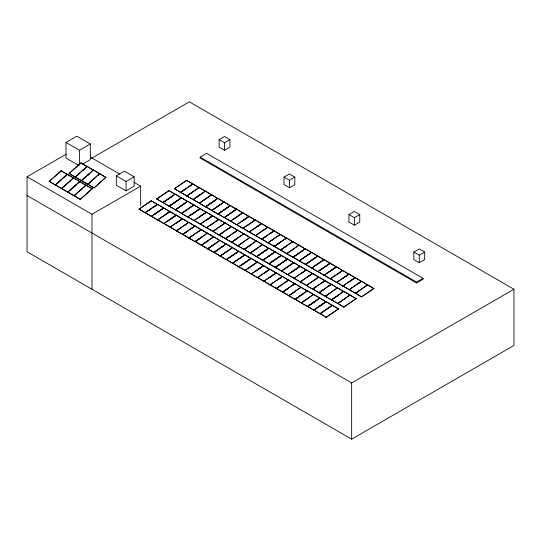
<?xml version="1.0" encoding="UTF-8"?>
<svg xmlns="http://www.w3.org/2000/svg" width="541" height="541" viewBox="0 0 541 541"><rect width="100%" height="100%" fill="white"/><g stroke="black" fill="none" stroke-linecap="round" stroke-linejoin="round"><path stroke-width="0.81" d="M49.184 181.296L55.365 185.022L49.184 181.296L61.086 170.74L73.461 177.888L67.327 174.344L55.425 184.9L61.606 188.626M49.231 181.478L52.991 178.151M54.242 177.035L57.373 174.256M58.631 173.147L61.086 170.74M55.317 184.839L67.219 174.283M58.604 182.31L61.113 180.085M63.622 177.861L65.502 176.197M69.072 173.418L75.26 177.144L69.072 173.418L80.981 162.861L87.162 166.587M69.126 173.6L80.981 162.861M55.425 184.9L61.559 188.444L73.461 177.888M78.506 182.79L79.71 181.492L73.569 177.948L61.667 188.505L67.855 192.231L61.559 188.444M64.223 186.469L66.103 184.799M69.234 182.026L70.486 180.91M75.213 176.961L87.115 166.405M75.321 177.022L81.502 180.748L75.321 177.022L87.223 166.466L93.404 170.192L87.223 166.466M77.87 174.986L79.75 173.316M82.888 170.537L84.768 168.873M67.801 192.048L79.71 181.492M67.909 192.109L74.097 195.835L67.909 192.109L79.818 181.553L85.999 185.279L79.818 181.553M69.735 190.567L70.986 189.451M74.746 186.124L75.997 185.008M69.843 190.628L71.094 189.519M74.854 186.185L76.105 185.069M78.614 182.851L79.865 181.742M81.454 180.566L93.356 170.009M81.563 180.626L87.743 184.353L81.563 180.626L93.465 170.07L105.894 177.401L93.985 187.957L87.804 184.231L99.706 173.675L105.894 177.401M83.382 179.078L85.262 177.414M87.764 175.189L89.644 173.526M83.49 179.145L85.37 177.475M87.872 175.257L89.752 173.587M74.049 195.653L85.951 185.096M74.158 195.714L86.06 185.157L92.193 188.701L80.338 199.44L74.158 195.714L80.338 199.44M74.205 195.896L76.707 193.678M79.216 191.453L81.725 189.235M84.227 187.01L86.06 185.157M87.696 184.17L99.598 173.614M87.852 184.413L90.361 182.195M93.492 179.416L94.743 178.3M97.88 175.527L99.76 173.857M80.291 199.257L92.193 188.701M93.985 187.957L105.84 177.218M139.023 209.069L145.171 212.823L139.023 209.069L151.297 200.745L157.451 204.491M139.037 209.279L151.297 200.745M156.707 198.858L162.861 202.611L156.707 198.858L168.981 190.533L175.135 194.28L168.981 190.533M156.721 199.068L169.002 190.743M174.391 188.647L180.545 192.4L174.391 188.647L186.672 180.322L192.806 183.866L190.094 185.921M174.412 188.856L186.672 180.322M145.157 212.613L157.431 204.288M145.265 212.674L151.412 216.427L145.265 212.674L157.539 204.349L163.673 207.893L154.827 214.114M148.011 211.031L151.419 208.718M152.785 207.798L156.876 205.019M162.841 202.402L175.122 194.077M175.23 194.138L181.377 197.884L169.103 206.216L162.969 202.672L175.23 194.138L187.626 201.489L181.472 197.742L169.211 206.277L175.345 209.82L186.26 202.415M163.544 202.145L173.093 195.673M162.969 202.672L172.518 196.194M180.532 192.19L192.806 183.866M199.156 187.531L205.31 191.277L199.156 187.531L186.787 196.004L180.653 192.461L192.914 183.926L199.068 187.673M181.228 191.933L186.003 188.701M180.653 192.461L186.111 188.762M190.202 185.982L192.914 183.926M151.399 216.217L163.673 207.893M151.507 216.278L157.661 220.031L151.507 216.278L163.781 207.954L169.921 211.497L162.435 216.792M154.936 214.175L163.781 207.954M169.103 206.216L181.363 197.681M169.211 206.277L181.485 197.952M186.787 196.004L199.047 187.47M201.218 194.057L193.036 199.609L186.895 196.065L193.719 191.44M197.81 188.66L199.176 187.741M157.641 219.822L169.921 211.497M157.749 219.883L163.903 223.636L157.749 219.883L170.03 211.558L176.163 215.102L168.677 220.397M162.543 216.853L170.03 211.558M175.345 209.82L187.605 201.286M187.923 216.88L194.077 220.633L187.923 216.88L200.197 208.555L206.351 212.302L193.955 204.951L181.587 213.425L175.453 209.881L187.713 201.347L193.867 205.093L187.713 201.347M175.453 209.881L179.544 207.108M180.91 206.182L186.368 202.476M193.036 199.609L205.296 191.074M217.793 198.486L211.646 194.74L199.277 203.213L193.144 199.67L205.404 191.135L211.551 194.882L205.404 191.135M193.144 199.67L200.643 194.584M163.882 223.426L176.163 215.102M171.511 226.314L170.144 227.24L163.991 223.487L176.271 215.162L182.418 218.909L176.271 215.162M168.785 220.458L176.285 215.372M181.587 213.425L193.847 204.89M181.695 213.485L187.828 217.029L181.695 213.485L193.955 204.951M199.277 203.213L211.538 194.679M216.434 199.413L205.519 206.818L199.386 203.274L208.251 197.262M163.991 223.487L170.131 227.031L182.405 218.706M182.513 218.767L188.667 222.513L182.513 218.767L170.239 227.092L176.386 230.845L188.755 222.371L194.888 225.915L191.5 228.437M176.285 223.075L181.742 219.375M170.131 227.031L171.619 226.375M176.393 223.135L181.85 219.436M187.815 216.819L200.089 208.495M190.56 215.176L200.109 208.698L194.659 205.553M190.669 215.237L200.217 208.765M205.519 206.818L217.78 198.283M230.392 205.763L224.13 201.949L211.761 210.422L205.627 206.878L217.888 198.344L224.042 202.091L217.888 198.344M205.627 206.878L215.859 199.94M176.373 230.635L188.647 222.31M186.726 231.67L182.628 234.449L176.494 230.906L179.227 229.059M184.001 225.82L186.043 224.427M194.057 220.424L206.337 212.099M201.685 223.311L200.319 224.238L194.165 220.485L206.446 212.16L212.593 215.906M198.276 217.922L205.776 212.829M211.761 210.422L224.021 201.888M211.869 210.483L218.003 214.026L211.869 210.483L215.277 208.17M216.643 207.244L222.101 203.544M182.628 234.449L194.888 225.915M201.245 229.58L207.392 233.327L201.245 229.58L188.877 238.054L182.736 234.51L194.997 225.976L201.151 229.722L194.997 225.976M182.736 234.51L186.834 231.737M191.609 228.498L193.651 227.105M194.165 220.485L200.298 224.028L212.579 215.703M212.687 215.764L218.841 219.511L212.687 215.764L200.407 224.089L206.561 227.842L200.298 224.028M205.776 220.539L211.91 216.373M200.427 224.299L201.793 223.372M205.884 220.6L212.018 216.434M217.989 213.817L230.263 205.492M218.097 213.878L224.251 217.631L218.097 213.878L230.371 205.553L236.512 209.096L226.294 216.244M218.686 213.56L229.6 206.162M218.111 214.087L229.709 206.222M188.877 238.054L201.137 229.519M188.985 238.114L195.118 241.658L188.985 238.114L194.435 234.415M199.21 231.176L201.259 229.79M206.547 227.633L218.821 219.308M214.851 230.06L212.802 231.447L206.655 227.693L218.929 219.369L225.063 222.912L219.626 226.821M212.126 224.204L214.175 222.818M215.534 221.891L218.929 219.369M224.231 217.421L236.512 209.096M230.493 221.235L224.339 217.482L236.62 209.157L242.767 212.904L236.62 209.157M226.402 216.305L236.633 209.367M195.098 241.448L207.379 233.124M195.206 241.509L201.36 245.262L195.206 241.509L207.487 233.185L213.634 236.931M195.801 241.198L201.935 237.032M195.227 241.719L202.043 237.093M212.802 231.447L225.063 222.912M212.897 231.298L219.044 235.051L212.897 231.298L225.171 222.973L231.305 226.517L227.234 229.499M212.911 231.507L214.96 230.121M219.734 226.882L221.776 225.496M223.142 224.569L225.171 222.973M224.339 217.482L230.473 221.026L242.753 212.701M241.509 221.6L248.995 216.305L242.862 212.762L230.581 221.086L236.735 224.84L230.473 221.026M234.01 218.983L242.862 212.762M201.347 245.053L213.621 236.728M215.791 243.315L207.602 248.867L201.468 245.323L213.729 236.789L219.883 240.535L213.729 236.789M201.468 245.323L208.292 240.698M212.383 237.925L213.742 236.999M219.031 234.841L231.305 226.517M237.661 230.182L243.808 233.928L237.661 230.182L225.293 238.655L219.152 235.112L231.413 226.578L237.567 230.324L232.116 227.179M219.727 234.591L222.459 232.738M219.152 235.112L222.567 232.799M227.342 229.56L231.413 226.578M236.715 224.63L248.995 216.305M236.823 224.691L242.977 228.444L236.823 224.691L249.103 216.366L255.257 220.113M243.666 220.275L249.103 216.366M207.602 248.867L219.862 240.332M223.392 245.993L213.844 252.471L207.71 248.928L219.971 240.393L226.124 244.14L219.971 240.393M207.71 248.928L215.9 243.376M225.293 238.655L237.553 230.121M237.675 238.094L231.534 242.26L225.401 238.716L230.175 235.477M234.95 232.238L237.675 230.392M242.963 228.234L255.237 219.91M243.071 228.295L249.218 232.048L243.071 228.295L255.345 219.971L261.499 223.717L255.345 219.971M247.859 225.266L249.908 223.879M251.267 222.953L255.366 220.18M213.844 252.471L226.104 243.937M238.608 251.349L232.461 247.602L220.092 256.076L213.938 252.322L226.212 243.998L238.608 251.349L226.334 259.68L220.18 255.927L226.334 259.68M213.952 252.532L223.501 246.054M231.534 242.26L243.795 233.726M250.841 237.993L256.299 241.137L250.145 237.391L237.776 245.864L231.643 242.321L243.903 233.786L250.057 237.533L243.903 233.786M231.643 242.321L237.783 238.155M249.205 231.839L261.479 223.514M270.574 233.239L273.969 230.723L267.836 227.179L255.467 235.653L249.327 232.109L261.587 223.575L267.741 227.321L261.587 223.575M255.359 227.883L260.816 224.184M249.327 232.109L250.693 231.183M255.467 227.944L260.924 224.245M220.092 256.076L232.353 247.541M220.201 256.136L230.425 249.198M237.776 245.864L250.037 237.33M251.524 244.376L244.018 249.469L237.884 245.925L244.025 241.759M255.467 235.653L267.727 227.119M265.8 236.478L261.709 239.257L255.575 235.714L258.3 233.868M263.075 230.628L267.166 227.849M226.314 259.47L238.595 251.146M226.422 259.531L232.576 263.284L226.422 259.531L238.703 251.207L244.85 254.953L238.703 251.207M226.442 259.741L238.033 251.876M244.018 249.469L256.278 240.934M244.113 249.32L250.26 253.073L244.113 249.32L256.387 240.995L268.099 247.954M244.126 249.529L251.633 244.444M261.709 239.257L273.969 230.723M273.516 239.223L267.951 242.862L261.797 239.108L274.077 230.784L280.224 234.53L274.077 230.784M261.817 239.318L265.908 236.545M270.683 233.306L274.091 230.993M232.562 263.075L244.836 254.75M232.671 263.136L238.818 266.889L232.671 263.136L244.945 254.811L251.078 258.355L240.867 265.503M232.684 263.345L237.458 260.106M238.824 259.18L244.282 255.48M250.246 252.863L262.52 244.539M250.355 252.924L256.508 256.677L250.355 252.924L262.628 244.6L268.782 248.346M250.368 253.134L258.557 247.582M267.951 242.862L280.211 234.327M281.016 241.841L274.192 246.466L268.038 242.713L280.319 234.388L286.453 237.932L285.107 239.061M278.182 235.923L280.333 234.598L286.473 238.135M238.804 266.679L251.078 258.355M238.912 266.74L245.059 270.493L238.912 266.74L251.186 258.415L257.34 262.162L251.186 258.415M240.975 265.563L251.207 258.625M256.488 256.468L268.769 248.143M274.341 252.417L262.75 260.282L256.617 256.738L268.877 248.204L275.024 251.95L268.877 248.204M257.191 256.218L266.74 249.739M256.617 256.738L266.165 250.26M274.192 246.466L286.453 237.932M287.257 245.445L280.434 250.07L274.287 246.317L286.561 237.993L292.695 241.536L291.349 242.666M274.301 246.527L281.124 241.901M245.046 270.284L257.32 261.959M251.308 274.098L245.154 270.344L257.428 262.02L263.568 265.563L256.082 270.858M248.583 268.241L257.428 262.02M262.75 260.282L275.011 251.748M262.838 260.133L275.119 251.808L281.252 255.352L268.992 263.886L262.838 260.133L268.992 263.886M263.541 259.883L265.584 258.497M266.95 257.57L273.773 252.945M280.434 250.07L292.695 241.536M299.051 245.201L305.198 248.948L299.051 245.201L286.683 253.675L280.542 250.131L292.803 241.597L298.957 245.344L292.803 241.597M280.542 250.131L286.683 245.966M291.457 242.726L292.823 241.807M245.154 270.344L251.288 273.888L263.568 265.563M263.69 273.536L269.824 269.371L263.677 265.624L251.396 273.949L257.55 277.702L251.288 273.888M256.191 270.919L263.677 265.624M268.978 263.677L281.252 255.352M269.087 263.738L281.361 255.413L287.494 258.956L275.234 267.491L269.087 263.738L275.234 267.491M269.1 263.947L281.361 255.413M286.683 253.675L298.943 245.141M302.473 250.801L292.924 257.279L286.791 253.736L294.29 248.65M257.53 277.492L269.81 269.168M265.158 280.38L263.792 281.306L257.638 277.553L269.918 269.229L276.066 272.975L269.918 269.229M258.233 277.242L259.592 276.316M257.658 277.763L259.7 276.377M263.798 273.597L269.932 269.438M275.22 267.281L287.494 258.956M281.476 271.095L275.328 267.342L287.602 259.017L293.756 262.764L288.306 259.619M275.342 267.552L287.602 259.017M292.924 257.279L305.185 248.745M293.012 257.131L305.293 248.806L317.668 255.954L311.535 252.41L299.166 260.884L293.012 257.131L299.166 260.884M295.075 255.954L301.898 251.328M263.792 281.306L276.052 272.772M272.765 283.058L270.033 284.911L263.886 281.158L276.16 272.833L282.314 276.579L276.16 272.833M269.932 277.141L275.389 273.442M263.9 281.367L265.266 280.441M270.04 277.202L272.082 275.815M273.448 274.889L275.497 273.503M275.328 267.342L281.462 270.885L293.736 262.561M293.844 262.622L299.998 266.368L293.844 262.622L281.57 270.946L287.724 274.7L281.462 270.885M284.316 269.31L293.864 262.831M299.146 260.674L311.427 252.349M317.006 256.623L305.408 264.488L299.274 260.945L309.506 254.006M270.033 284.911L282.294 276.377M292.749 285.181L294.784 283.585L288.644 280.042L276.275 288.515L270.142 284.972L282.402 276.437L288.556 280.184L282.402 276.437M277.54 279.819L281.631 277.046M270.142 284.972L272.874 283.126M277.648 279.886L281.739 277.107M287.704 274.49L299.985 266.165M307.031 277.283L312.468 273.374L306.334 269.831L293.966 278.304L287.832 274.76L300.093 266.226L306.24 269.973M291.815 271.92L299.315 266.835M291.924 271.988L299.423 266.896M305.408 264.488L317.668 255.954M311.65 268.093L305.503 264.339L317.777 256.015L323.931 259.761L317.777 256.015M305.516 264.549L317.114 256.684M276.275 288.515L288.536 279.981M287.974 288.421L282.524 292.12L276.383 288.576L280.481 285.804M285.256 282.564L288.644 280.042M293.966 278.304L306.226 269.77M302.94 280.055L300.208 281.908L294.074 278.365L295.44 277.438M301.574 273.279L305.665 270.5M305.503 264.339L311.636 267.883L323.91 259.558M319.941 270.311L330.159 263.163L324.018 259.619L311.744 267.944L317.898 271.697L311.636 267.883M311.758 268.153L323.356 260.289M282.524 292.12L294.784 283.585M307.281 290.997L301.134 287.251L288.766 295.724L282.632 292.181L294.892 283.646L301.039 287.393L294.892 283.646M282.632 292.181L288.082 288.481M292.857 285.242L294.906 283.856M300.208 281.908L312.468 273.374M320.881 283.565L324.952 280.583L318.818 277.039L306.449 285.513L300.316 281.969L312.576 273.435L318.73 277.181L312.576 273.435M300.316 281.969L302.365 280.583M309.182 275.957L312.597 273.645M317.878 271.487L330.159 263.163M317.986 271.548L324.14 275.301L317.986 271.548L330.267 263.224L336.401 266.767L327.548 272.989M320.049 270.372L330.267 263.224M288.766 295.724L301.026 287.19M303.19 293.777L295.007 299.329L288.874 295.785L295.69 291.159M306.449 285.513L318.71 276.978M306.558 285.574L312.691 289.117L306.558 285.574L308.607 284.187M313.381 280.948L318.818 277.039M324.12 275.092L336.401 266.767M324.228 275.153L330.382 278.906L324.228 275.153L336.509 266.828L342.656 270.574L336.509 266.828M329.706 271.663L336.522 267.038M295.007 299.329L307.268 290.794M295.102 299.18L307.376 290.855L319.751 298.003L313.618 294.46L301.249 302.933L295.102 299.18L301.249 302.933M295.115 299.389L303.298 293.837M312.678 288.908L324.952 280.583M323.714 289.482L318.94 292.722L312.786 288.968L325.06 280.644L331.214 284.39L325.06 280.644M313.374 288.657L316.106 286.804M312.799 289.178L316.215 286.865M320.989 283.626L325.08 280.853M330.362 278.696L342.642 270.372M338.673 281.124L336.624 282.51L330.47 278.757L342.751 270.432L348.904 274.179L342.764 278.345M337.314 274.341L342.751 270.432M301.236 302.723L313.51 294.399M317.04 300.059L307.491 306.537L301.357 302.994L308.864 297.908M318.94 292.722L331.2 284.187M343.907 307.139L337.76 303.386L343.907 307.139L356.167 298.605L350.034 295.061L337.665 303.535L331.518 299.782L343.792 291.457L349.926 295.001L337.55 287.853L325.182 296.326L319.048 292.782L331.308 284.248L337.456 287.995L331.308 284.248M328.488 286.243L330.531 284.857M319.048 292.782L323.822 289.543M328.597 286.304L330.639 284.918M336.624 282.51L348.884 273.976M336.718 282.361L342.866 286.115L336.718 282.361L348.992 274.037L355.146 277.783L348.992 274.037M336.732 282.571L338.098 281.645M342.872 278.405L349.013 274.246M307.491 306.537L319.751 298.003M324.647 302.737L313.739 310.142L307.599 306.598L319.859 298.064L326.013 301.817M307.599 306.598L316.471 300.586M325.182 296.326L337.442 287.792M338.93 294.838L331.423 299.93L325.29 296.387L331.43 292.221M342.852 285.905L355.126 277.58M351.839 287.866L349.114 289.719L342.96 285.966L355.234 277.641L361.388 281.388M342.974 286.175L344.34 285.249M349.114 282.01L354.571 278.311M313.739 310.142L326 301.608M326.223 317.351L320.069 313.604L326.223 317.351L338.497 309.026L332.35 305.273L319.981 313.746L313.848 310.203L326.108 301.668L332.255 305.422L326.108 301.668M313.848 310.203L315.89 308.816M317.256 307.89L324.073 303.264M331.423 299.93L343.684 291.396M331.532 299.991L339.038 294.906M349.114 289.719L361.374 281.185M361.598 296.928L355.444 293.175L361.598 296.928L373.872 288.596L367.724 284.85L355.356 293.323L349.222 289.78L361.483 281.246L367.63 284.992L361.483 281.246M356.614 284.627L360.705 281.854M349.222 289.78L351.948 287.934M356.722 284.694L360.813 281.915M319.981 313.746L332.242 305.212M320.089 313.807L331.68 305.942M337.665 303.535L349.926 295.001M337.773 303.596L344.597 298.97M355.356 293.323L367.616 284.789M355.464 293.384L359.555 290.612M364.33 287.372L367.724 284.85M326.209 317.141L338.483 308.816M343.893 306.93L356.167 298.605M361.577 296.718L373.858 288.394M78.817 165.451L66.002 158.053L66.002 142.439L76.822 136.19L90.347 144.001L90.347 159.615L82.415 164.2M91.388 158.391L189.35 101.836L513.95 289.239L513.95 345.462L351.65 439.164L27.05 251.761L27.05 176.799L66.293 154.138M66.002 142.439L79.527 150.249L90.347 144.001M116.315 175.859L124.43 171.172L134.168 176.799L134.168 186.165L126.053 190.851L116.315 185.232L116.315 175.859L126.053 181.478L134.168 176.799M219.105 139.625L224.515 136.501L229.925 139.625L229.925 147.125L224.515 150.249L219.105 147.125L219.105 139.625L224.515 142.75L229.925 139.625M27.05 176.799L91.97 214.277L140.66 186.165L140.66 205.539M200.17 157.12L206.662 153.374L423.062 278.311L423.062 279.244L416.57 282.99L200.17 158.053L200.17 157.12L416.57 282.057L423.062 278.311M284.025 177.11L289.435 173.986L294.845 177.11L294.845 184.603L289.435 187.727L284.025 184.603L284.025 177.11L289.435 180.234L294.845 177.11M348.945 214.588L354.355 211.463L359.765 214.588L359.765 222.087L354.355 225.212L348.945 222.087L348.945 214.588L354.355 217.712L359.765 214.588M413.865 252.072L419.275 248.948L424.685 252.072L424.685 259.565L419.275 262.689L413.865 259.565L413.865 252.072L419.275 255.196L424.685 252.072M27.05 195.538L351.65 382.94L513.95 289.239M186.686 180.532L192.826 184.068M193.61 184.528L198.385 187.281M217.117 198.094L211.646 194.74M230.283 205.695L224.13 201.949M231.075 206.155L236.525 209.299M242.875 212.971L249.009 216.508M249.117 216.576L254.574 219.72M273.983 230.926L267.836 227.179M287.257 238.595L292.715 241.739M311.44 252.552L305.293 248.806M330.172 263.366L324.018 259.619M330.281 263.433L336.414 266.97M343.447 271.034L348.904 274.179M360.705 280.995L355.234 277.641M367.738 285.06L373.872 288.596M180.64 192.251L186.773 195.795M193.015 199.399L186.895 196.065M193.123 199.46L199.257 203.003M205.499 206.608L199.386 203.274M205.607 206.669L211.747 210.212M249.313 231.9L255.447 235.443M261.688 239.048L255.575 235.714M261.797 239.108L267.93 242.652M268.038 242.713L274.179 246.256M274.287 246.317L280.421 249.861M280.529 249.922L286.662 253.465M292.904 257.07L286.791 253.736M305.395 264.279L299.274 260.945M330.47 278.757L336.61 282.301M342.96 285.966L349.094 289.509M349.202 289.57L355.336 293.114M211.916 215.514L206.446 212.16M218.949 219.578L225.083 223.115M225.191 223.183L231.325 226.72M262.541 244.742L256.387 240.995M281.273 255.555L275.119 251.808M281.381 255.623L287.514 259.159M305.564 269.58L300.093 266.226M307.031 270.432L312.488 273.577M318.838 277.249L324.972 280.786M343.704 291.599L337.55 287.853M356.188 298.808L350.034 295.061M90.327 157.106L119.507 173.952M134.094 182.378L140.66 186.165M162.949 202.462L169.083 206.006M169.191 206.067L175.331 209.61M175.44 209.671L181.573 213.215M206.655 227.693L212.789 231.237M219.139 234.902L225.272 238.446M231.514 242.05L225.401 238.716M231.622 242.111L237.763 245.655M244.005 249.259L237.884 245.925M256.596 256.529L262.73 260.072M287.812 274.551L293.946 278.094M300.194 281.699L294.074 278.365M300.302 281.76L306.436 285.303M312.786 288.968L318.92 292.512M319.028 292.573L325.161 296.116M331.41 299.721L325.29 296.387M331.518 299.782L337.652 303.325M151.311 200.954L156.768 204.099M163.693 208.096L157.539 204.349M163.801 208.163L169.935 211.7M170.043 211.768L176.177 215.304M194.909 226.118L188.755 222.371M212.958 236.539L207.487 233.185M232.366 247.744L226.212 243.998M245.641 255.413L251.098 258.557M257.448 262.229L263.582 265.766M263.69 265.834L269.141 268.978M288.664 280.252L294.798 283.788M301.831 287.853L306.605 290.605M313.53 294.608L307.376 290.855M325.33 301.418L319.859 298.064M338.497 309.026L332.35 305.273M81.028 163.044L86.479 166.195M99.652 173.796L93.465 170.07M182.615 234.239L176.494 230.906M182.723 234.3L188.856 237.844M201.455 245.114L207.588 248.657M207.697 248.718L213.83 252.262M213.938 252.322L220.072 255.866M257.638 277.553L263.778 281.097M263.886 281.158L270.02 284.701M270.128 284.762L276.262 288.306M282.503 291.91L276.383 288.576M282.612 291.971L288.745 295.514M294.994 299.119L288.874 295.785M307.477 306.328L301.357 302.994M307.586 306.389L313.719 309.932M313.827 310L319.961 313.537M170.253 227.301L176.386 230.845M87.804 184.231L93.938 187.774M61.133 170.922L67.273 174.466M79.757 181.675L73.569 177.948M86.107 185.347L92.241 188.883M419.275 255.196L419.275 262.689M416.57 282.057L416.57 282.99M354.355 217.712L354.355 225.212M351.65 382.94L351.65 439.164M289.435 180.234L289.435 187.727M224.515 142.75L224.515 150.249M126.053 181.478L126.053 190.851M91.97 214.277L91.97 289.239M79.527 150.249L79.527 165.046"/></g></svg>
